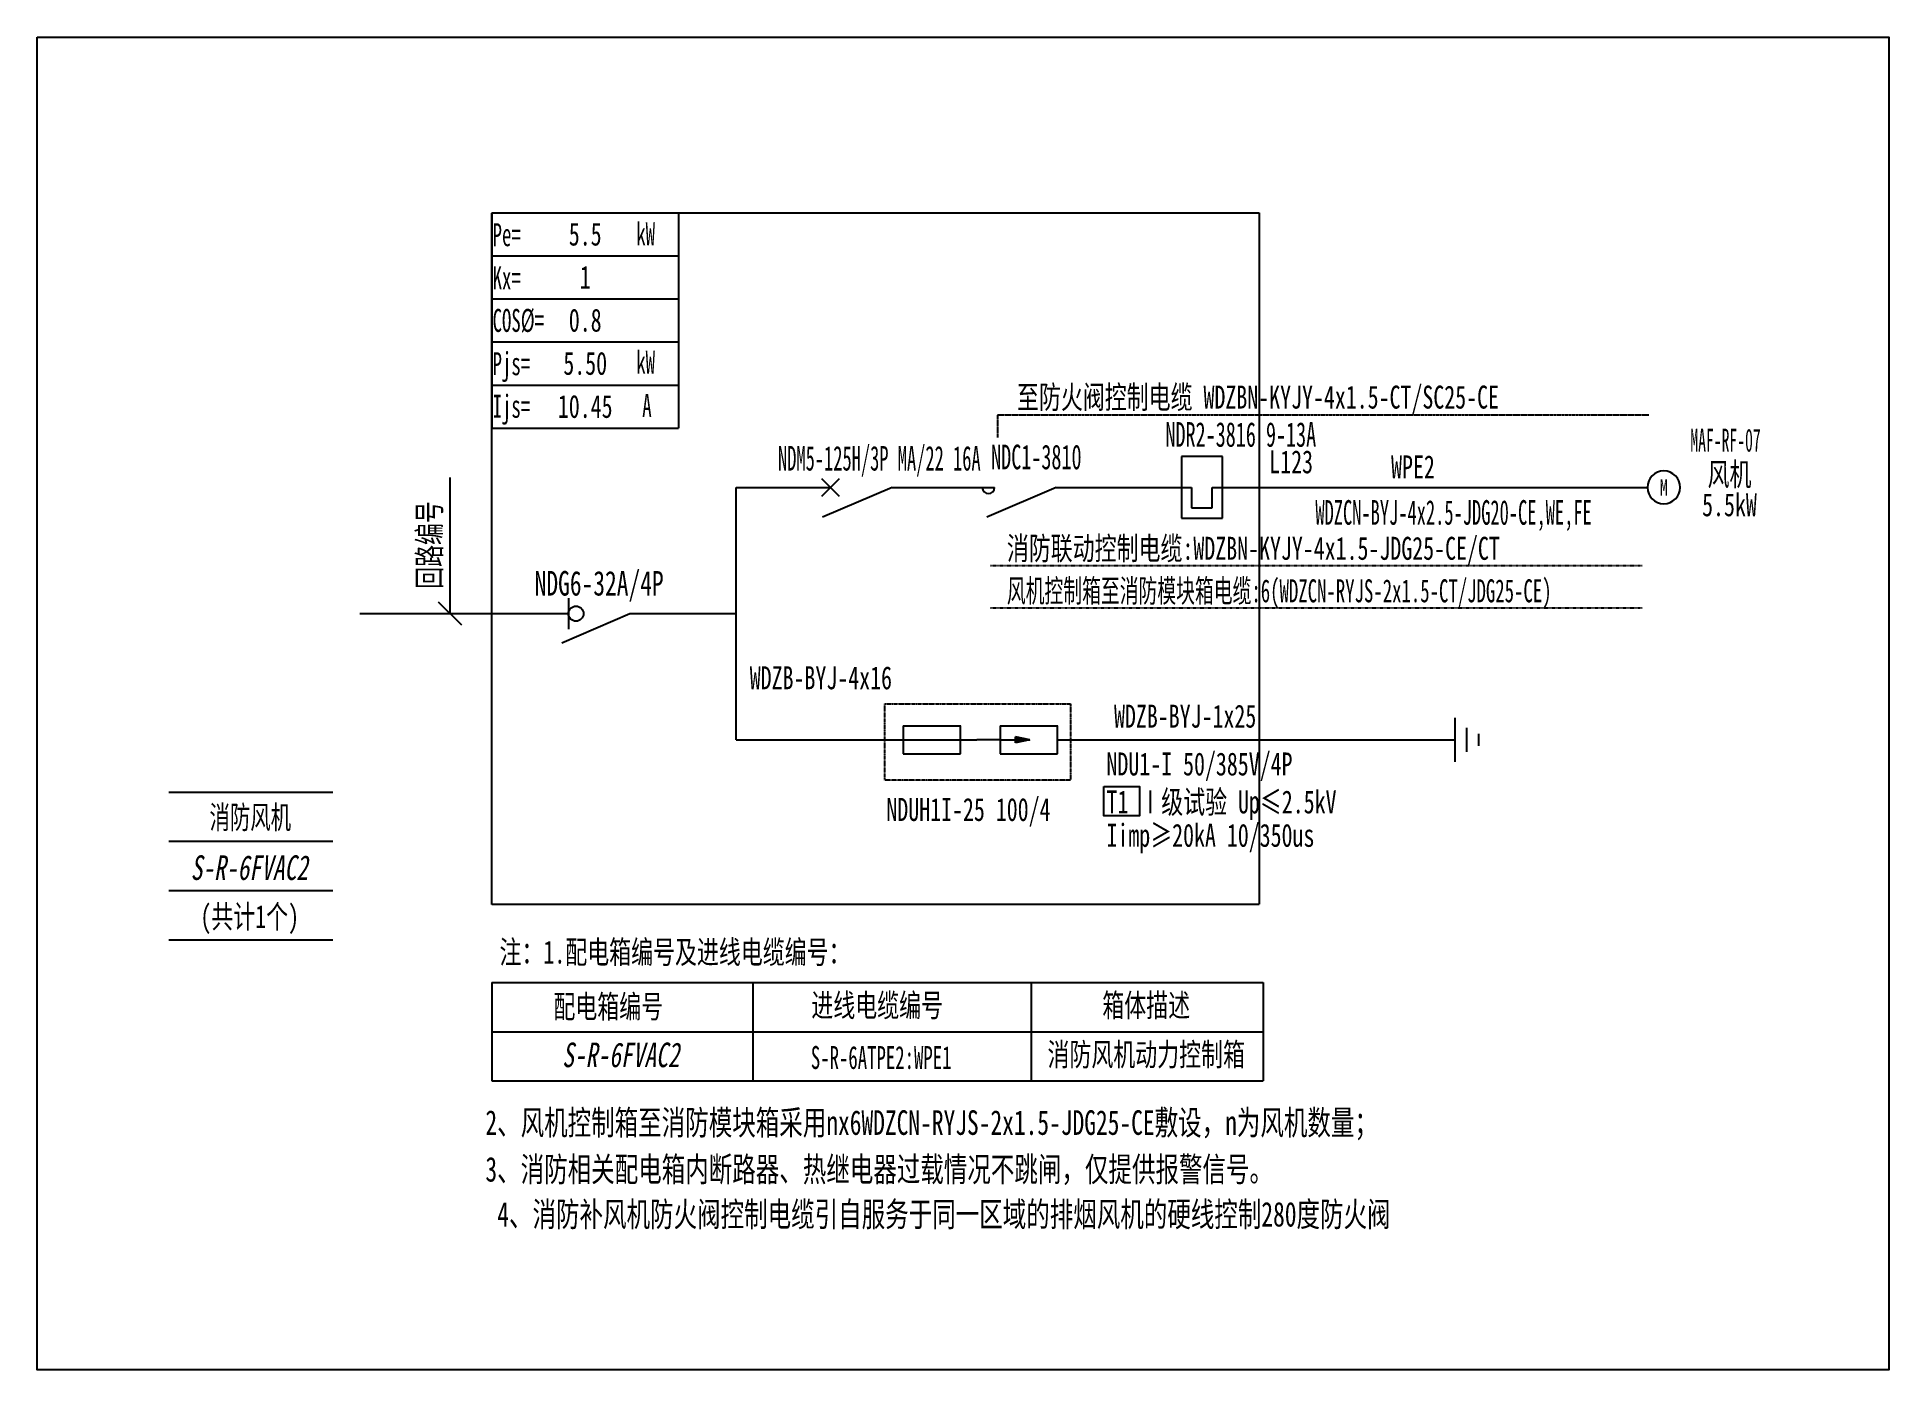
# Model space of a CAD drawing. Extents: x 307521 to 310096, y 349156 to 351010.
import ezdxf
from ezdxf.enums import TextEntityAlignment as Align

# ---------------------------------------------------------------- set-up
doc = ezdxf.new("R2010")
doc.units = 0
doc.header["$MEASUREMENT"] = 0
for name, pattern in [('DASHDOT', [1, 0.5, -0.25, 0, -0.25]), ('DASHED', [0.75, 0.5, -0.25]), ('DASHED2', [0.375, 0.25, -0.125])]:
    doc.linetypes.add(name, pattern=pattern)
for name, color, linetype in [('D_E_Eqpm(强电设备)', 100, 'Continuous'), ('D_E_Eqpm（强电设备）', 100, 'Continuous'), ('D_E_Text(强电文字)', 51, 'Continuous'), ('D_E_Text（强电文字）', 51, 'Continuous'), ('D_E_Wire(强电线缆)', 10, 'Continuous'), ('D_E_Wire（强电线缆）', 10, 'Continuous'), ('D_T_TableDim（表格尺寸）', 255, 'Continuous'), ('系统图', 220, 'Continuous')]:
    doc.layers.add(name, color=color, linetype=linetype)
doc.styles.add('$1$电气', font='', dxfattribs={"width": 0.7})
doc.styles.add('$1$电气箱', font='simhei.ttf', dxfattribs={"width": 0.8, "oblique": 10})
doc.styles.add('$3$电气', font='', dxfattribs={"width": 0.7})
doc.styles.add('电气', font='', dxfattribs={"width": 0.7})
doc.styles.add('电气箱', font='simhei.ttf', dxfattribs={"width": 0.8, "oblique": 10})
doc.styles.get('$1$电气').set_extended_font_data('SimSun')
doc.styles.get('$3$电气').set_extended_font_data('SimSun')
doc.styles.get('电气').set_extended_font_data('SimSun')

# ---------------------------------------------------------------- blocks, each defined once
blk = doc.blocks.new('A$C670F4C17')
at = {"layer": 'D_E_Wire（强电线缆）', "linetype": 'DASHDOT', "ltscale": 0.5}
blk.add_line((0, 0), (7936, 0), dxfattribs=at)
at = {"layer": 'D_E_Text（强电文字）', "style": '电气', "width": 0.7}
blk.add_text('消防联动控制电缆:WDZBN-KYJY-4x1.5-JDG25-CE/CT', height=280, dxfattribs=at).set_placement((198, 68))
blk = doc.blocks.new('A$C70CE04DF')
at = {"layer": 'D_E_Wire（强电线缆）', "linetype": 'DASHDOT', "ltscale": 0.5}
blk.add_line((0, 0), (7936, 0), dxfattribs=at)
at = {"layer": 'D_E_Text（强电文字）', "style": '电气', "width": 0.6}
blk.add_text('风机控制箱至消防模块箱电缆:6(WDZCN-RYJS-2x1.5-CT/JDG25-CE)', height=280, dxfattribs=at).set_placement((198, 68))
blk = doc.blocks.new('1')
at = {"layer": 'D_E_Eqpm(强电设备)'}
for p, q in [((-314387, 61832), (-314387, 61082)), ((-313887, 61832), (-314387, 61832)), ((-313887, 61082), (-313887, 61832)), ((-314262, 61457), (-314262, 61207)), ((-314012, 61207), (-314012, 61457)), ((-314262, 61207), (-314012, 61207)), ((-314387, 61082), (-313887, 61082))]:
    blk.add_line(p, q, dxfattribs=at)
blk = doc.blocks.new('电机')
at = {"layer": 'D_E_Eqpm（强电设备）'}
for start, end in [(90, 180), (180, 270), (0, 90), (270, 0)]:
    blk.add_arc((0, 0), 200, start, end, dxfattribs=at)
at = {"layer": 'D_E_Eqpm（强电设备）', "color": 51, "style": '电气', "width": 0.7}
blk.add_text('M', height=200, dxfattribs=at).set_placement((0, 0), align=Align.MIDDLE)

msp = doc.modelspace()

# ---------------------------------------------------------------- linework, layer by layer
at = {"linetype": 'DASHED'}
for p, q in [((308153, 349802.7), (308153, 350765.2)), ((308153, 350765.2), (309220, 350765.2)), ((309220, 350765.2), (309220, 349802.7)), ((309220, 349802.7), (308153, 349802.7))]:
    msp.add_line(p, q, dxfattribs=at)
at = {"linetype": 'DASHED2'}
msp.add_lwpolyline([(308699.8, 350082.2), (308957.7, 350082.2), (308957.7, 349976), (308699.8, 349976)], close=True, dxfattribs=at)
at = {"layer": 'D_E_Eqpm(强电设备)', "color": 100}
for p, q in [((308611.9, 350371), (308636.1, 350395.2)), ((308636.1, 350371), (308611.9, 350395.2)), ((308636.1, 350395.2), (308611.9, 350371)), ((308611.9, 350395.2), (308636.1, 350371)), ((308709.6, 350383.1), (308613, 350341.6)), ((308937.9, 350383.1), (308841.2, 350341.6))]:
    msp.add_line(p, q, dxfattribs=at)
at = {"layer": 'D_E_Eqpm(强电设备)'}
for p, q in [((308725, 350051.3), (308805.3, 350051.3)), ((308725, 350051.3), (308725, 350012.5)), ((308805, 350012.5), (308805, 350051.3)), ((308859.8, 350031.9), (308827.4, 350031.9)), ((308859.8, 350051.3), (308940.1, 350051.3)), ((308859.8, 350051.3), (308859.8, 350012.5)), ((308859.8, 350031.9), (308901.4, 350031.9)), ((308901.4, 350031.9), (308881.3, 350036)), ((308881.3, 350027.8), (308881.3, 350036)), ((308901.4, 350031.9), (308881.3, 350027.8)), ((308939.8, 350012.5), (308939.8, 350051.3)), ((308725, 350012.5), (308805, 350012.5)), ((308859.8, 350012.5), (308939.8, 350012.5))]:
    msp.add_line(p, q, dxfattribs=at)
at = {"layer": 'D_E_Eqpm(强电设备)', "color": 100}
msp.add_arc((308843.7, 350383.1), 8.56, 180, 0, dxfattribs=at)
at = {"layer": 'D_E_Eqpm(强电设备)'}
msp.add_solid([(308881.3, 350027.8), (308901.4, 350031.9), (308881.3, 350036)], dxfattribs=at)
at = {"layer": 'D_E_Eqpm（强电设备）'}
msp.add_line((308259.5, 350229.1), (308259.5, 350185.8), dxfattribs=at)
at = {"layer": 'D_E_Eqpm（强电设备）', "color": 100}
msp.add_line((308250.6, 350167), (308345.1, 350207.5), dxfattribs=at)
at = {"layer": 'D_E_Eqpm（强电设备）'}
msp.add_circle((308270, 350207.5), 10.5, dxfattribs=at)
at = {"layer": 'D_E_Text（强电文字）'}
for p, q in [((308153, 350765.2), (308412.7, 350765.2)), ((308153, 350765.2), (308153, 350465.5)), ((308412.7, 350765.2), (308412.7, 350465.5)), ((308153, 350705.3), (308412.7, 350705.3)), ((308153, 350645.3), (308412.7, 350645.3)), ((308153, 350585.4), (308412.7, 350585.4)), ((308153, 350525.5), (308412.7, 350525.5)), ((308153, 350465.5), (308412.7, 350465.5)), ((308095.1, 350207.5), (308095.1, 350396.9)), ((308111.2, 350191.3), (308078.9, 350223.6))]:
    msp.add_line(p, q, dxfattribs=at)
msp.add_lwpolyline([(309004.3, 349967.1), (309053.9, 349967.1), (309053.9, 349926.2), (309004.3, 349926.2)], close=True, dxfattribs=at)
at = {"layer": 'D_E_Wire(强电线缆)', "color": 10}
for p, q in [((308492.6, 350383.1), (308624, 350383.1)), ((308709.6, 350383.1), (308852.3, 350383.1)), ((308937.9, 350383.1), (309126.2, 350383.1)), ((309154.8, 350383.1), (309760, 350383.1))]:
    msp.add_line(p, q, dxfattribs=at)
at = {"layer": 'D_E_Wire（强电线缆）', "linetype": 'DASHDOT', "ltscale": 0.5}
for q in [(309762.2, 350484.1), (308856.4, 350452.7)]:
    msp.add_line((308856.4, 350484.1), q, dxfattribs=at)
at = {"layer": 'D_E_Wire（强电线缆）'}
for p, q in [((308492.6, 350031.9), (308492.6, 350383.1)), ((307969.5, 350207.5), (308259.5, 350207.5)), ((308345.1, 350207.5), (308492.6, 350207.5)), ((309492.5, 350001.5), (309492.5, 350062.4)), ((308492.6, 350031.9), (308827.4, 350031.9)), ((308939.8, 350031.9), (309492.5, 350031.9)), ((309509.1, 350015.3), (309509.1, 350048.6)), ((309525.8, 350023.6), (309525.8, 350040.3))]:
    msp.add_line(p, q, dxfattribs=at)
at = {"layer": 'D_T_TableDim（表格尺寸）', "color": 255}
for p, q in [((307703.8, 349959.4), (307932.1, 349959.4)), ((307703.8, 349890.9), (307932.1, 349890.9)), ((307703.8, 349822.4), (307932.1, 349822.4)), ((307703.8, 349822.4), (307932.1, 349822.4)), ((307703.8, 349822.4), (307932.1, 349822.4)), ((307703.8, 349822.4), (307932.1, 349822.4)), ((307703.8, 349822.4), (307932.1, 349822.4)), ((307703.8, 349753.9), (307932.1, 349753.9))]:
    msp.add_line(p, q, dxfattribs=at)
at = {"layer": 'D_T_TableDim（表格尺寸）', "ltscale": 3.5}
for p, q in [((308153, 349694.5), (309225.9, 349694.5)), ((308153, 349694.5), (308153, 349557.6)), ((308515.8, 349694.5), (308515.8, 349557.6)), ((308903.1, 349694.5), (308903.1, 349557.6)), ((309225.9, 349694.5), (309225.9, 349557.6)), ((308153, 349626), (309225.9, 349626)), ((308153, 349626), (309225.9, 349626)), ((308515.8, 349626), (308515.8, 349557.6)), ((308903.1, 349626), (308903.1, 349557.6)), ((308153, 349557.6), (309225.9, 349557.6))]:
    msp.add_line(p, q, dxfattribs=at)
at = {"layer": '系统图', "ltscale": 9973.992009}
msp.add_lwpolyline([(307520.6, 351009.5), (310096, 351009.5), (310096, 349155.5), (307520.6, 349155.5)], close=True, dxfattribs=at)

# ---------------------------------------------------------------- block references
at = {"layer": 'D_E_Eqpm(强电设备)', "color": 100, "xscale": 0.1141471980546339, "yscale": 0.1141471980546339, "zscale": 0.1141471980546339}
msp.add_blockref('1', (344998.4, 343367.9), dxfattribs=at)
at = {"layer": 'D_E_Eqpm（强电设备）', "xscale": 0.1141471980546339, "yscale": 0.1141471980546339, "zscale": 0.1141471980546339}
msp.add_blockref('电机', (309782.9, 350383.1), dxfattribs=at)
at = {"layer": 'D_E_Wire（强电线缆）', "xscale": 0.1141471980546339, "yscale": 0.1141471980546339, "zscale": 0.1141471980546339}
for name, p in [('A$C670F4C17', (308846.7, 350274.6)), ('A$C70CE04DF', (308846.7, 350215.5))]:
    msp.add_blockref(name, p, dxfattribs=at)

# ---------------------------------------------------------------- texts
at = {"layer": 'D_E_Text(强电文字)', "color": 51, "style": '电气'}
for s, height, width, p in [('NDR2-3816 9-13A', 34.244, 0.6, (309089.8, 350439.6)), ('NDM5-125H/3P MA/22 16A', 34.244, 0.55, (308551, 350406.5)), ('NDC1-3810', 34.24, 0.6, (308847.4, 350408.3))]:
    msp.add_text(s, height=height, dxfattribs=dict(at, width=width)).set_placement(p)
at = {"layer": 'D_E_Text(强电文字)', "color": 51, "style": '电气', "width": 0.55}
msp.add_text('WDZCN-BYJ-4x2.5-JDG20-CE,WE,FE', height=34.244, dxfattribs=at).set_placement((309490.5, 350344.1), align=Align.MIDDLE)
at = {"layer": 'D_E_Text(强电文字)', "color": 51, "style": '$3$电气', "width": 0.7}
msp.add_text('NDG6-32A/4P', height=34.244, dxfattribs=at).set_placement((308302.3, 350232.6), align=Align.CENTER)
at = {"layer": 'D_E_Text(强电文字)', "style": '电气', "width": 0.7}
for s, p in [('WDZB-BYJ-4x16', (308511.7, 350102.3)), ('WDZB-BYJ-1x25', (309018.3, 350048.9)), ('T1 Ⅰ级试验 Up≤2.5kV ', (309007.8, 349929.6)), ('Iimp≥20kA 10/350us', (309007.8, 349883.2))]:
    msp.add_text(s, height=31.961, dxfattribs=at).set_placement(p)
at = {"layer": 'D_E_Text(强电文字)', "color": 51, "true_color": 0xffff7f, "style": '电气', "width": 0.7}
msp.add_text('NDU1-I 50/385V/4P', height=31.961, dxfattribs=at).set_placement((309007.8, 349982.4))
at = {"layer": 'D_E_Text（强电文字）', "linetype": 'Continuous', "style": '电气', "width": 0.6}
for s, height, p in [('Pe=', 31.96, (308154.1, 350718.6)), ('kW', 31.96, (308353.9, 350719.7)), ('Kx=', 31.96, (308154.1, 350658.5)), ('COS%%C=', 31.96, (308154.1, 350599.4)), ('Pjs=', 31.96, (308154.1, 350539.2)), ('kW', 31.96, (308353.9, 350541.2)), ('Ijs=', 31.96, (308154.1, 350479.9)), ('A', 32, (308362.2, 350481.2))]:
    msp.add_text(s, height=height, dxfattribs=at).set_placement(p)
at = {"layer": 'D_E_Text（强电文字）', "style": '电气', "width": 0.7}
for s, height, p in [('至防火阀控制电缆 WDZBN-KYJY-4x1.5-CT/SC25-CE ', 31.961, (308883.4, 350492.7)), ('L123', 31.96, (309234.2, 350402.7)), ('注：1.配电箱编号及进线电缆编号：', 31.961, (308163.7, 349720.8)), (' 2、风机控制箱至消防模块箱采用nx6WDZCN-RYJS-2x1.5-JDG25-CE敷设，n为风机数量；', 34.244, (308127.8, 349482.5)), (' 3、消防相关配电箱内断路器、热继电器过载情况不跳闸，仅提供报警信号。', 34.244, (308127.8, 349417.5)), ('4、消防补风机防火阀控制电缆引自服务于同一区域的排烟风机的硬线控制280度防火阀', 34.244, (308160.6, 349355))]:
    msp.add_text(s, height=height, dxfattribs=at).set_placement(p)
at = {"layer": 'D_E_Text（强电文字）'}
for s, style, width, p in [('MAF-RF-07', '电气', 0.5, (309868.7, 350432.8)), ('(共计1个)', '$1$电气', 0.7, (307816.3, 349770.2))]:
    msp.add_text(s, height=31.96, dxfattribs=dict(at, style=style, width=width)).set_placement(p, align=Align.CENTER)
at = {"layer": 'D_E_Text（强电文字）', "color": 51, "style": '电气', "width": 0.7}
msp.add_text('WPE2', height=31.96, dxfattribs=at).set_placement((309403.6, 350395.7))
at = {"layer": 'D_E_Text（强电文字）'}
for s, height, style, width, p in [('风机', 31.96, '电气', 0.7, (309874.2, 350401.9)), ('5.5kW', 31.96, '电气', 0.7, (309874.2, 350359.4)), ('消防风机', 31.96, '$1$电气', 0.65, (307817.1, 349924.9)), ('配电箱编号', 31.96, '电气', 0.7, (308314.9, 349661.7)), ('进线电缆编号', 31.96, '电气', 0.7, (308688.9, 349663.4)), ('箱体描述', 31.96, '电气', 0.7, (309063.1, 349663.4)), ('S-R-6ATPE2:WPE1', 31.961, '电气', 0.6, (308694.5, 349590.1)), ('消防风机动力控制箱', 31.96, '电气', 0.7, (309063.1, 349594.9))]:
    msp.add_text(s, height=height, dxfattribs=dict(at, style=style, width=width)).set_placement(p, align=Align.MIDDLE)
at = {"layer": 'D_E_Text（强电文字）', "style": '$3$电气', "width": 0.7}
msp.add_text('回路编号', height=31.96, rotation=90, dxfattribs=at).set_placement((308082.1, 350241.9))
at = {"layer": 'D_E_Text（强电文字）', "color": 51, "true_color": 0xffff7f, "style": '电气', "width": 0.7}
msp.add_text('NDUH1I-25 100/4', height=31.961, dxfattribs=at).set_placement((308701.7, 349919.1))
at = {"layer": 'D_E_Text（强电文字）', "oblique": 10, "width": 0.7}
for style, p in [('$1$电气箱', (307815.7, 349854.2)), ('电气箱', (308332.4, 349593.8))]:
    msp.add_text('S-R-6FVAC2', height=34.24, dxfattribs=dict(at, style=style)).set_placement(p, align=Align.MIDDLE)
at = {"layer": 'D_E_Text（强电文字）', "width": 259.661, "attachment_point": 5, "style": '电气'}
for s, insert, char_height in [('5.5', (308282.9, 350735.2), 31.96), ('1', (308282.9, 350675.3), 32), ('0.8', (308282.9, 350615.4), 31.96), ('{\\C200;5.50}', (308282.9, 350555.4), 31.961), ('{\\C200;10.45}', (308282.9, 350495.5), 31.961)]:
    msp.add_mtext(s, dxfattribs=dict(at, insert=insert, char_height=char_height))

doc.saveas('drawing.dxf')
